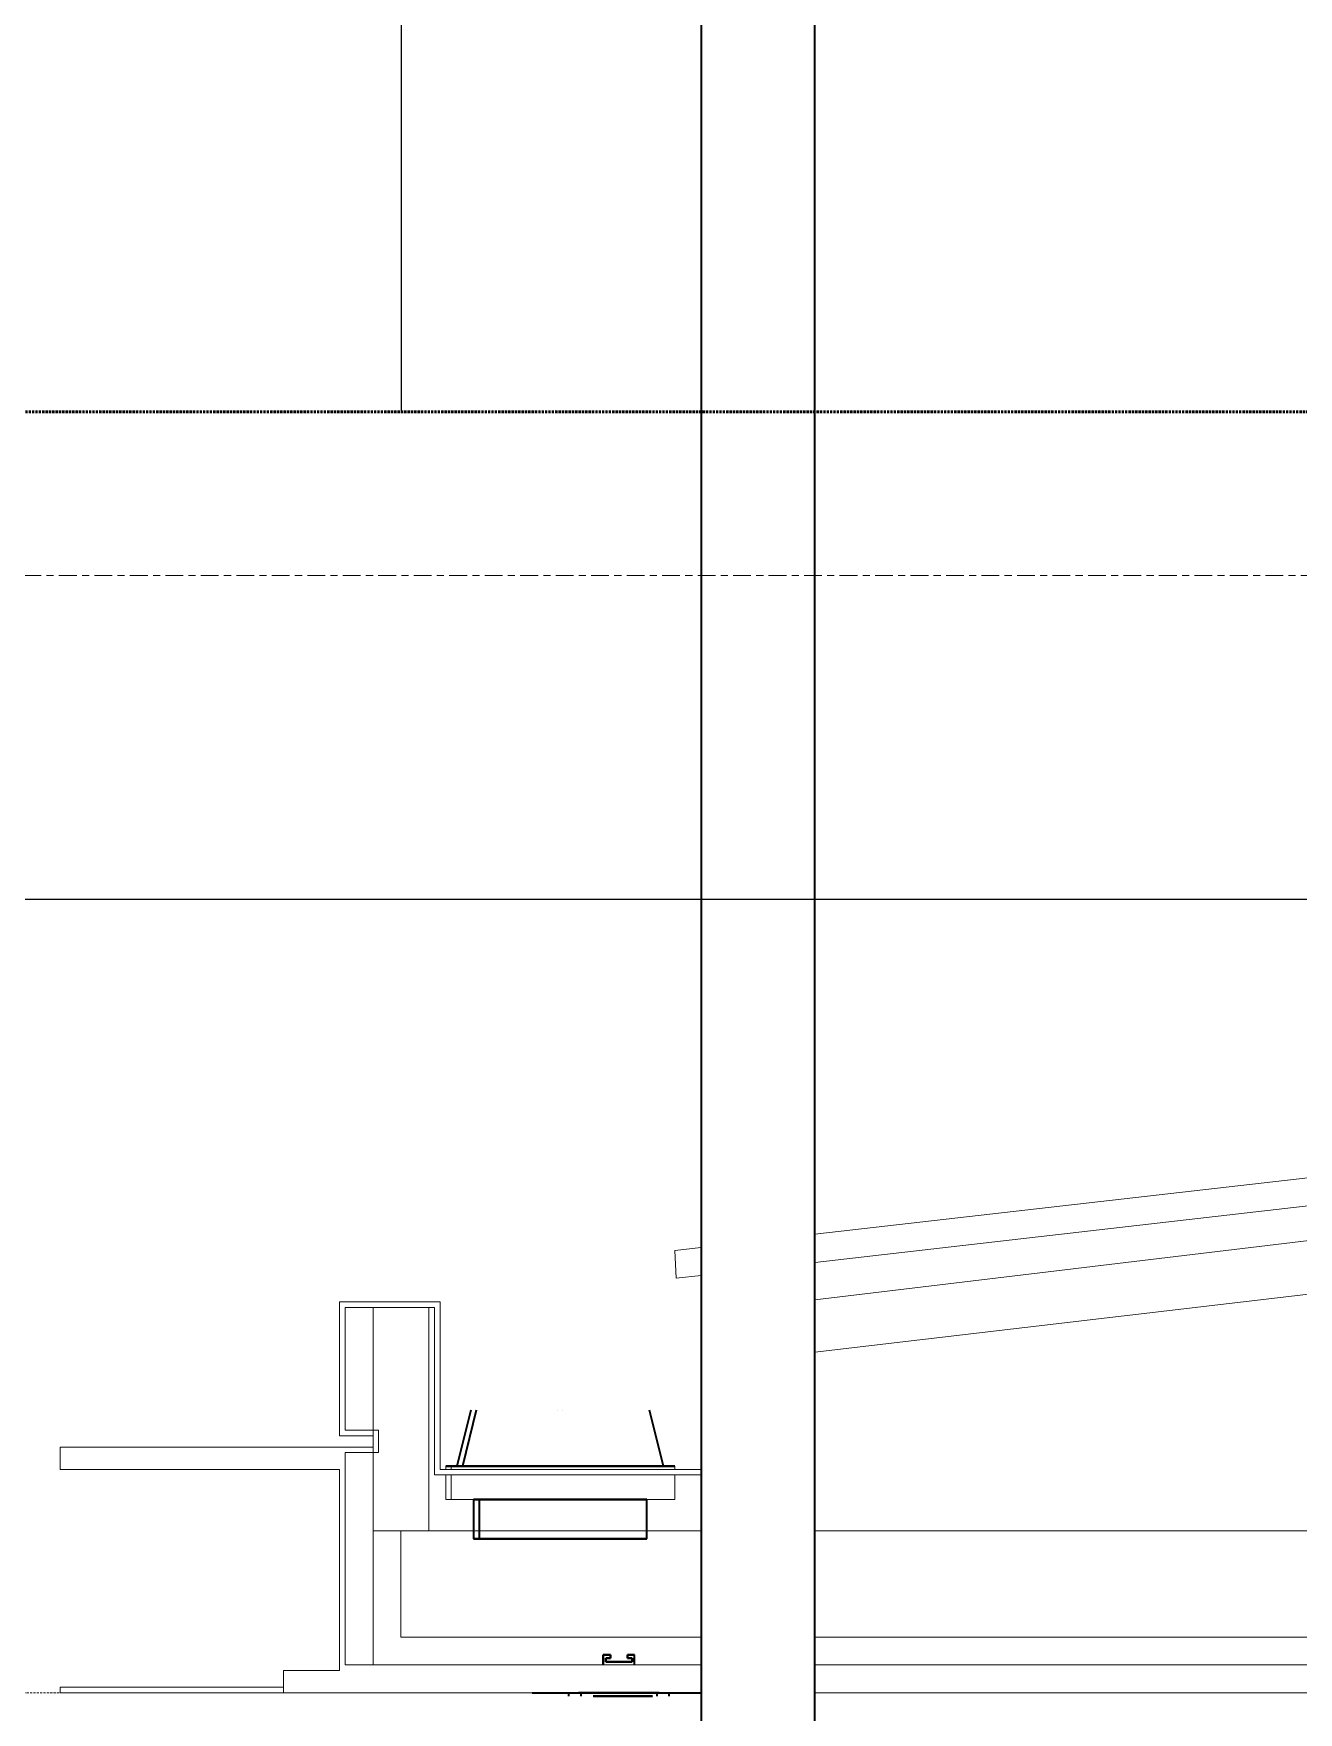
# Model space of a CAD drawing. Header units: millimetres. Extents: x 652554 to 1678317, y -308114 to 170803.
# Drawn here: x 744657 to 745789, y -95399 to -93896 of the extents above; entities that cross this region are included whole.
import ezdxf

# ---------------------------------------------------------------- set-up
doc = ezdxf.new("R2010")
doc.units = ezdxf.units.MM
doc.linetypes.add('Centre', pattern=[31.75, 6.35, -4.7625, 15.875, -4.7625])
doc.linetypes.add('DPA_Hidden 50', pattern=[3, 2, -1])
for name, color, linetype, lineweight in [('A-ANNO-KEYN', 7, 'Continuous', 25), ('A-DETL', 7, 'Continuous', 70), ('A-DETL-GENF', 7, 'Continuous', 35), ('A-FLOR-LEVL', 7, 'Continuous', 9), ('A-GLAZ-CURT', 7, 'Continuous', 9), ('E-LITE-EQPM', 7, 'Continuous', 35), ('P-SANR-FIXT', 7, 'Continuous', 35)]:
    doc.layers.add(name, color=color, linetype=linetype, lineweight=lineweight)

# ---------------------------------------------------------------- blocks, each defined once
blk = doc.blocks.new('DPA_CP_Entrance Canopy Lower - Depth 4200-17959564-2241-01 ENTRANCE 2 ENLARGED ELEVATION 1')
at = {"layer": 'A-GLAZ-CURT', "color": 7}
for p, q in [((-632690.5, 106128.7), (-634160.4, 105960.4)), ((-634160.4, 105960.4), (-632690.5, 106128.7)), ((-634160.4, 105935.3), (-632690.5, 106103.7)), ((-632690.5, 106103.7), (-634160.4, 105935.3)), ((-634160.4, 105901.9), (-632690.5, 106078.1)), ((-634160.4, 105854.9), (-632690.5, 106027.5)), ((-634160.4, 105854.9), (-632690.5, 106027.5)), ((-632690.5, 106027.5), (-634160.4, 105854.9)), ((-634262, 105948.7), (-634285.7, 105946)), ((-634285.7, 105946), (-634262, 105948.7)), ((-634285.7, 105946), (-634284.4, 105921.1)), ((-634284.4, 105921.1), (-634285.7, 105946)), ((-634284.4, 105921.1), (-634262, 105923.6)), ((-634262, 105923.6), (-634284.4, 105921.1)), ((-634495.6, 105900), (-634585.6, 105900)), ((-634585.6, 105900), (-634585.6, 105780)), ((-634585.6, 105780), (-634585.6, 105900)), ((-634585.6, 105900), (-634495.6, 105900)), ((-634495.6, 105750), (-634495.6, 105900)), ((-634495.6, 105900), (-634495.6, 105750)), ((-634580.6, 105785), (-634580.6, 105895)), ((-634580.6, 105895), (-634500.6, 105895)), ((-634500.6, 105895), (-634580.6, 105895)), ((-634580.6, 105895), (-634580.6, 105785)), ((-634555.6, 105895), (-634555.6, 105785)), ((-634505.6, 105895), (-634505.6, 105695)), ((-634500.6, 105895), (-634500.6, 105745)), ((-634500.6, 105745), (-634500.6, 105895)), ((-634585.6, 105780), (-634555.6, 105780)), ((-634555.6, 105780), (-634585.6, 105780)), ((-634550.6, 105785), (-634580.6, 105785)), ((-634580.6, 105785), (-634550.6, 105785)), ((-634555.6, 105780), (-634555.6, 105770)), ((-634555.6, 105780), (-634555.6, 105770)), ((-634555.6, 105770), (-634555.6, 105780)), ((-634550.6, 105765), (-634550.6, 105785)), ((-634550.6, 105785), (-634550.6, 105765)), ((-634555.6, 105770), (-634835.6, 105770)), ((-634835.6, 105770), (-634835.6, 105750)), ((-634835.6, 105750), (-634835.6, 105770)), ((-634835.6, 105770), (-634555.6, 105770)), ((-634580.6, 105575), (-634580.6, 105765)), ((-634580.6, 105765), (-634550.6, 105765)), ((-634550.6, 105765), (-634580.6, 105765)), ((-634580.6, 105765), (-634580.6, 105575)), ((-634555.6, 105765), (-634555.6, 105575)), ((-634835.6, 105750), (-634585.6, 105750)), ((-634585.6, 105750), (-634835.6, 105750)), ((-634585.6, 105750), (-634585.6, 105570)), ((-634585.6, 105570), (-634585.6, 105750)), ((-634485.7, 105750), (-634495.6, 105750)), ((-634495.6, 105750), (-634490.6, 105750)), ((-634262, 105750), (-634285.7, 105750)), ((-634285.7, 105750), (-634262, 105750)), ((-634500.6, 105745), (-634485.7, 105745)), ((-634490.6, 105745), (-634500.6, 105745)), ((-634285.7, 105745), (-634262, 105745)), ((-634262, 105745), (-634285.7, 105745)), ((-634555.6, 105695), (-634460.7, 105695)), ((-634530.6, 105695), (-634530.6, 105600)), ((-634310.7, 105695), (-634262, 105695)), ((-634160.4, 105695), (-632669, 105695)), ((-632669, 105695), (-634160.4, 105695)), ((-634160.4, 105695), (-632669, 105695)), ((-632669, 105695), (-634160.4, 105695)), ((-634160.4, 105695), (-632669, 105695)), ((-634262, 105600), (-634530.6, 105600)), ((-632751.6, 105600), (-634160.4, 105600)), ((-632751.6, 105600), (-632751.6, 105575)), ((-634585.6, 105570), (-634635.6, 105570)), ((-634635.6, 105570), (-634635.6, 105555)), ((-634635.6, 105555), (-634635.6, 105570)), ((-634635.6, 105570), (-634585.6, 105570)), ((-634349.6, 105575), (-634580.6, 105575)), ((-634580.6, 105575), (-634349.6, 105575)), ((-634262, 105575), (-634321.6, 105575)), ((-634321.6, 105575), (-634262, 105575)), ((-632669, 105575), (-634160.4, 105575)), ((-634160.4, 105575), (-632669, 105575)), ((-634635.6, 105550), (-634360.3, 105550)), ((-634360.3, 105550), (-634635.6, 105550)), ((-634310.9, 105550), (-634262, 105550)), ((-634262, 105550), (-634310.9, 105550)), ((-634160.4, 105550), (-632669, 105550)), ((-632669, 105550), (-634160.4, 105550))]:
    blk.add_line(p, q, dxfattribs=at)
blk = doc.blocks.new('DPA_CP_Entrance Canopy Lower - Depth 4200-V125-2241-01 ENTRANCE 2 ENLARGED ELEVATION 1')
at = {"layer": 'A-GLAZ-CURT', "color": 7}
for p, q in [((-632690.5, 106128.7), (-634160.4, 105960.4)), ((-634160.4, 105960.4), (-632690.5, 106128.7)), ((-634160.4, 105935.3), (-632690.5, 106103.7)), ((-632690.5, 106103.7), (-634160.4, 105935.3)), ((-634160.4, 105901.9), (-632690.5, 106078.1)), ((-634160.4, 105854.9), (-632690.5, 106027.5)), ((-634160.4, 105854.9), (-632690.5, 106027.5)), ((-632690.5, 106027.5), (-634160.4, 105854.9)), ((-634262, 105948.7), (-634285.7, 105946)), ((-634285.7, 105946), (-634262, 105948.7)), ((-634285.7, 105946), (-634284.4, 105921.1)), ((-634284.4, 105921.1), (-634285.7, 105946)), ((-634284.4, 105921.1), (-634262, 105923.6)), ((-634262, 105923.6), (-634284.4, 105921.1)), ((-634495.6, 105900), (-634585.6, 105900)), ((-634585.6, 105900), (-634585.6, 105780)), ((-634585.6, 105780), (-634585.6, 105900)), ((-634585.6, 105900), (-634495.6, 105900)), ((-634495.6, 105750), (-634495.6, 105900)), ((-634495.6, 105900), (-634495.6, 105750)), ((-634580.6, 105785), (-634580.6, 105895)), ((-634580.6, 105895), (-634500.6, 105895)), ((-634500.6, 105895), (-634580.6, 105895)), ((-634580.6, 105895), (-634580.6, 105785)), ((-634555.6, 105895), (-634555.6, 105785)), ((-634505.6, 105895), (-634505.6, 105695)), ((-634500.6, 105895), (-634500.6, 105745)), ((-634500.6, 105745), (-634500.6, 105895)), ((-634585.6, 105780), (-634555.6, 105780)), ((-634555.6, 105780), (-634585.6, 105780)), ((-634550.6, 105785), (-634580.6, 105785)), ((-634580.6, 105785), (-634550.6, 105785)), ((-634555.6, 105780), (-634555.6, 105770)), ((-634555.6, 105780), (-634555.6, 105770)), ((-634555.6, 105770), (-634555.6, 105780)), ((-634550.6, 105765), (-634550.6, 105785)), ((-634550.6, 105785), (-634550.6, 105765)), ((-634555.6, 105770), (-634835.6, 105770)), ((-634835.6, 105770), (-634835.6, 105750)), ((-634835.6, 105750), (-634835.6, 105770)), ((-634835.6, 105770), (-634555.6, 105770)), ((-634580.6, 105575), (-634580.6, 105765)), ((-634580.6, 105765), (-634550.6, 105765)), ((-634550.6, 105765), (-634580.6, 105765)), ((-634580.6, 105765), (-634580.6, 105575)), ((-634555.6, 105765), (-634555.6, 105575)), ((-634835.6, 105750), (-634585.6, 105750)), ((-634585.6, 105750), (-634835.6, 105750)), ((-634585.6, 105750), (-634585.6, 105570)), ((-634585.6, 105570), (-634585.6, 105750)), ((-634485.7, 105750), (-634495.6, 105750)), ((-634495.6, 105750), (-634485.7, 105750)), ((-634262, 105750), (-634285.7, 105750)), ((-634285.7, 105750), (-634262, 105750)), ((-634500.6, 105745), (-634485.7, 105745)), ((-634485.7, 105745), (-634500.6, 105745)), ((-634285.7, 105745), (-634262, 105745)), ((-634262, 105745), (-634285.7, 105745)), ((-634555.6, 105695), (-634460.7, 105695)), ((-634530.6, 105695), (-634530.6, 105600)), ((-634310.7, 105695), (-634262, 105695)), ((-634160.4, 105695), (-632669, 105695)), ((-632669, 105695), (-634160.4, 105695)), ((-634160.4, 105695), (-632669, 105695)), ((-632669, 105695), (-634160.4, 105695)), ((-634160.4, 105695), (-632669, 105695)), ((-634262, 105600), (-634530.6, 105600)), ((-632751.6, 105600), (-634160.4, 105600)), ((-632751.6, 105600), (-632751.6, 105575)), ((-634585.6, 105570), (-634635.6, 105570)), ((-634635.6, 105570), (-634635.6, 105555)), ((-634635.6, 105555), (-634635.6, 105570)), ((-634635.6, 105570), (-634585.6, 105570)), ((-634349.6, 105575), (-634580.6, 105575)), ((-634580.6, 105575), (-634349.6, 105575)), ((-634262, 105575), (-634321.6, 105575)), ((-634321.6, 105575), (-634262, 105575)), ((-632669, 105575), (-634160.4, 105575)), ((-634160.4, 105575), (-632669, 105575)), ((-634635.6, 105550), (-634360.3, 105550)), ((-634360.3, 105550), (-634635.6, 105550)), ((-634310.9, 105550), (-634262, 105550)), ((-634262, 105550), (-634310.9, 105550)), ((-634160.4, 105550), (-632669, 105550)), ((-632669, 105550), (-634160.4, 105550))]:
    blk.add_line(p, q, dxfattribs=at)
blk = doc.blocks.new('DPA_CP_Entrance Canopy Lower - Depth 4200-V126-2241-01 ENTRANCE 2 ENLARGED ELEVATION 1')
at = {"layer": 'A-GLAZ-CURT', "color": 7}
for p, q in [((-632690.5, 106128.7), (-634160.4, 105960.4)), ((-634160.4, 105960.4), (-632690.5, 106128.7)), ((-634160.4, 105935.3), (-632690.5, 106103.7)), ((-632690.5, 106103.7), (-634160.4, 105935.3)), ((-634160.4, 105901.9), (-632690.5, 106078.1)), ((-634160.4, 105854.9), (-632690.5, 106027.5)), ((-634160.4, 105854.9), (-632690.5, 106027.5)), ((-632690.5, 106027.5), (-634160.4, 105854.9)), ((-634262, 105948.7), (-634285.7, 105946)), ((-634285.7, 105946), (-634262, 105948.7)), ((-634285.7, 105946), (-634284.4, 105921.1)), ((-634284.4, 105921.1), (-634285.7, 105946)), ((-634284.4, 105921.1), (-634262, 105923.6)), ((-634262, 105923.6), (-634284.4, 105921.1)), ((-634495.6, 105900), (-634585.6, 105900)), ((-634585.6, 105900), (-634585.6, 105780)), ((-634585.6, 105780), (-634585.6, 105900)), ((-634585.6, 105900), (-634495.6, 105900)), ((-634495.6, 105750), (-634495.6, 105900)), ((-634495.6, 105900), (-634495.6, 105750)), ((-634580.6, 105785), (-634580.6, 105895)), ((-634580.6, 105895), (-634500.6, 105895)), ((-634500.6, 105895), (-634580.6, 105895)), ((-634580.6, 105895), (-634580.6, 105785)), ((-634555.6, 105895), (-634555.6, 105575)), ((-634505.6, 105895), (-634505.6, 105695)), ((-634500.6, 105895), (-634500.6, 105745)), ((-634500.6, 105745), (-634500.6, 105895)), ((-634585.6, 105780), (-634555.6, 105780)), ((-634555.6, 105780), (-634585.6, 105780)), ((-634550.6, 105785), (-634580.6, 105785)), ((-634580.6, 105785), (-634550.6, 105785)), ((-634555.6, 105780), (-634555.6, 105770)), ((-634555.6, 105770), (-634555.6, 105780)), ((-634550.6, 105765), (-634550.6, 105785)), ((-634550.6, 105785), (-634550.6, 105765)), ((-634555.6, 105770), (-634835.6, 105770)), ((-634835.6, 105770), (-634835.6, 105750)), ((-634835.6, 105750), (-634835.6, 105770)), ((-634835.6, 105770), (-634555.6, 105770)), ((-634580.6, 105575), (-634580.6, 105765)), ((-634580.6, 105765), (-634550.6, 105765)), ((-634550.6, 105765), (-634580.6, 105765)), ((-634580.6, 105765), (-634580.6, 105575)), ((-634835.6, 105750), (-634585.6, 105750)), ((-634585.6, 105750), (-634835.6, 105750)), ((-634585.6, 105750), (-634585.6, 105570)), ((-634585.6, 105570), (-634585.6, 105750)), ((-634262, 105750), (-634495.6, 105750)), ((-634495.6, 105750), (-634485.7, 105750)), ((-634285.7, 105750), (-634262, 105750)), ((-634500.6, 105745), (-634262, 105745)), ((-634485.7, 105745), (-634500.6, 105745)), ((-634262, 105745), (-634285.7, 105745)), ((-634555.6, 105695), (-634262, 105695)), ((-634530.6, 105695), (-634530.6, 105600)), ((-634160.4, 105695), (-632669, 105695)), ((-632669, 105695), (-634160.4, 105695)), ((-634160.4, 105695), (-632669, 105695)), ((-632669, 105695), (-634160.4, 105695)), ((-634160.4, 105695), (-632669, 105695)), ((-634262, 105600), (-634530.6, 105600)), ((-632751.6, 105600), (-634160.4, 105600)), ((-632751.6, 105600), (-632751.6, 105575)), ((-634585.6, 105570), (-634635.6, 105570)), ((-634635.6, 105570), (-634635.6, 105550)), ((-634635.6, 105555), (-634635.6, 105570)), ((-634635.6, 105570), (-634585.6, 105570)), ((-634262, 105575), (-634580.6, 105575)), ((-634580.6, 105575), (-634349.6, 105575)), ((-634321.6, 105575), (-634262, 105575)), ((-632669, 105575), (-634160.4, 105575)), ((-634160.4, 105575), (-632669, 105575)), ((-634635.6, 105550), (-634262, 105550)), ((-634360.3, 105550), (-634635.6, 105550)), ((-634262, 105550), (-634310.9, 105550)), ((-634160.4, 105550), (-632669, 105550)), ((-632669, 105550), (-634160.4, 105550))]:
    blk.add_line(p, q, dxfattribs=at)
blk = doc.blocks.new('System Panel - DPA-AR_Metal Ceiling Rectangular Panel-17959681-2241-01 ENTRANCE 2 ENLARGED ELEVATION 1')
at = {"layer": 'A-GLAZ-CURT', "color": 7}
for p, q in [((-634635.6, 105555), (-634835.6, 105555)), ((-634835.6, 105555), (-634635.6, 105555)), ((-634835.6, 105550), (-634835.6, 105555)), ((-634835.6, 105550), (-634835.6, 105555)), ((-634360.3, 105550), (-634835.6, 105550)), ((-634835.6, 105550), (-634360.3, 105550)), ((-634262, 105550), (-634310.9, 105550)), ((-634310.9, 105550), (-634262, 105550)), ((-632669, 105550), (-634160.4, 105550)), ((-634160.4, 105550), (-632669, 105550))]:
    blk.add_line(p, q, dxfattribs=at)
blk = doc.blocks.new('System Panel - DPA-AR_Metal Ceiling Rectangular Panel-17959665-2241-01 ENTRANCE 2 ENLARGED ELEVATION 1')
at = {"layer": 'A-GLAZ-CURT', "color": 7}
for p, q in [((-634635.6, 105555), (-634835.6, 105555)), ((-634835.6, 105555), (-634635.6, 105555)), ((-634835.6, 105550), (-634835.6, 105555)), ((-634835.6, 105550), (-634835.6, 105555)), ((-634360.3, 105550), (-634835.6, 105550)), ((-634835.6, 105550), (-634360.3, 105550)), ((-634262, 105550), (-634310.9, 105550)), ((-634310.9, 105550), (-634262, 105550)), ((-632669, 105550), (-634160.4, 105550)), ((-634160.4, 105550), (-632669, 105550))]:
    blk.add_line(p, q, dxfattribs=at)
blk = doc.blocks.new('DPA_CP_Metal Ceiling Luminaire - Linear Luminaire Entrance-12679429-2241-01 ENTRANCE 2 ENLARGED ELEVATION 1')
at = {"layer": 'A-GLAZ-CURT', "color": 7}
for p, q in [((-634040.526247, 105550), (-632840.526247, 105550)), ((-632840.526247, 105550), (-634040.526247, 105550))]:
    blk.add_line(p, q, dxfattribs=at)
blk = doc.blocks.new('DPA_CP_Metal Ceiling Panel - Vertical Panel Entrance-17959721-2241-01 ENTRANCE 2 ENLARGED ELEVATION 1')
at = {"layer": 'A-GLAZ-CURT', "color": 7}
for p, q in [((-634835.6, 105555), (-634635.6, 105555)), ((-634635.6, 105555), (-634835.6, 105555)), ((-634835.6, 105555), (-634835.6, 105550)), ((-634835.6, 105550), (-634835.6, 105555)), ((-634835.6, 105550), (-634360.3, 105550)), ((-634360.3, 105550), (-634835.6, 105550)), ((-634310.9, 105550), (-634262, 105550)), ((-634262, 105550), (-634310.9, 105550)), ((-634160.4, 105550), (-634040.5, 105550)), ((-634040.5, 105550), (-634160.4, 105550))]:
    blk.add_line(p, q, dxfattribs=at)
blk = doc.blocks.new('System Panel - DPA-AR_Metal Ceiling Rectangular Panel-V150-2241-01 ENTRANCE 2 ENLARGED ELEVATION 1')
at = {"layer": 'A-GLAZ-CURT', "color": 7}
for p, q in [((-634635.6, 105555), (-634835.6, 105555)), ((-634835.6, 105555), (-634635.6, 105555)), ((-634835.6, 105550), (-634835.6, 105555)), ((-634835.6, 105550), (-634835.6, 105555)), ((-634262, 105550), (-634835.6, 105550)), ((-634835.6, 105550), (-634360.3, 105550)), ((-634310.9, 105550), (-634262, 105550)), ((-632669, 105550), (-634160.4, 105550)), ((-634160.4, 105550), (-632669, 105550))]:
    blk.add_line(p, q, dxfattribs=at)
blk = doc.blocks.new('DPA_PF_Floor Drain_Dome - 200L x 200W-12945070-2241-01 ENTRANCE 2 ENLARGED ELEVATION 1')
at = {"layer": 'P-SANR-FIXT', "color": 7}
for p, q in [((-634468.1, 105803), (-634480.6, 105753)), ((-634390.6, 105803), (-634390.6, 105803)), ((-634390.6, 105803), (-634390.6, 105803)), ((-634490.6, 105753), (-634290.6, 105753)), ((-634290.6, 105753), (-634490.6, 105753)), ((-634455.6, 105753), (-634327.5, 105753)), ((-634327.5, 105753), (-634455.6, 105753)), ((-634390.6, 105753), (-634390.6, 105753)), ((-634390.6, 105753), (-634390.6, 105753)), ((-634465.6, 105723), (-634465.6, 105688)), ((-634465.6, 105723), (-634337.6, 105723)), ((-634337.6, 105723), (-634465.6, 105723)), ((-634435.6, 105723), (-634422.4, 105723)), ((-634422.4, 105723), (-634435.6, 105723)), ((-634422.1, 105723), (-634345.6, 105723)), ((-634345.6, 105723), (-634422.1, 105723)), ((-634337.3, 105723), (-634315.6, 105723)), ((-634315.6, 105723), (-634337.3, 105723)), ((-634465.6, 105688), (-634337.6, 105688)), ((-634337.6, 105688), (-634465.6, 105688)), ((-634435.6, 105688), (-634422.4, 105688)), ((-634422.4, 105688), (-634435.6, 105688)), ((-634422.1, 105688), (-634345.6, 105688)), ((-634345.6, 105688), (-634422.1, 105688)), ((-634337.3, 105688), (-634315.6, 105688)), ((-634315.6, 105688), (-634337.3, 105688))]:
    blk.add_line(p, q, dxfattribs=at)
at = {"layer": 'P-SANR-FIXT', "color": 7, "lineweight": 9}
for p, q in [((-634490.6, 105753), (-634290.6, 105753)), ((-634290.6, 105753), (-634490.6, 105753)), ((-634490.6, 105753), (-634490.6, 105750)), ((-634490.6, 105750), (-634490.6, 105753)), ((-634490.6, 105745), (-634490.6, 105723)), ((-634490.6, 105723), (-634490.6, 105745)), ((-634490.6, 105723), (-634290.6, 105723)), ((-634290.6, 105723), (-634490.6, 105723))]:
    blk.add_line(p, q, dxfattribs=at)
blk = doc.blocks.new('DPA_PF_Floor Drain_Dome - 200L x 200W-V152-2241-01 ENTRANCE 2 ENLARGED ELEVATION 1')
at = {"layer": 'P-SANR-FIXT', "color": 7}
for p, q in [((-634463.2, 105803), (-634475.7, 105753)), ((-634385.7, 105803), (-634385.7, 105803)), ((-634385.7, 105803), (-634385.7, 105803)), ((-634295.7, 105753), (-634308.2, 105803)), ((-634485.7, 105753), (-634285.7, 105753)), ((-634285.7, 105753), (-634485.7, 105753)), ((-634450.7, 105753), (-634337.3, 105753)), ((-634337.3, 105753), (-634450.7, 105753)), ((-634385.7, 105753), (-634385.7, 105753)), ((-634385.7, 105753), (-634385.7, 105753)), ((-634337.1, 105753), (-634322.6, 105753)), ((-634322.6, 105753), (-634337.1, 105753)), ((-634460.7, 105723), (-634460.7, 105688)), ((-634460.7, 105723), (-634310.7, 105723)), ((-634310.7, 105723), (-634460.7, 105723)), ((-634430.7, 105723), (-634340.7, 105723)), ((-634340.7, 105723), (-634430.7, 105723)), ((-634310.7, 105688), (-634310.7, 105723)), ((-634460.7, 105688), (-634310.7, 105688)), ((-634310.7, 105688), (-634460.7, 105688)), ((-634430.7, 105688), (-634340.7, 105688)), ((-634340.7, 105688), (-634430.7, 105688))]:
    blk.add_line(p, q, dxfattribs=at)
at = {"layer": 'P-SANR-FIXT', "color": 7, "lineweight": 9}
for p, q in [((-634485.7, 105753), (-634285.7, 105753)), ((-634285.7, 105753), (-634485.7, 105753)), ((-634485.7, 105753), (-634485.7, 105750)), ((-634485.7, 105750), (-634485.7, 105753)), ((-634285.7, 105750), (-634285.7, 105753)), ((-634285.7, 105750), (-634285.7, 105753)), ((-634485.7, 105745), (-634485.7, 105723)), ((-634485.7, 105723), (-634485.7, 105745)), ((-634285.7, 105723), (-634285.7, 105745)), ((-634285.7, 105723), (-634285.7, 105745)), ((-634485.7, 105723), (-634285.7, 105723)), ((-634285.7, 105723), (-634485.7, 105723))]:
    blk.add_line(p, q, dxfattribs=at)
blk = doc.blocks.new('System Panel - DPA-AR_Metal Ceiling Rectangular Panel-17959666-2241-01 ENTRANCE 2 ENLARGED ELEVATION 1')
at = {"layer": 'A-GLAZ-CURT', "color": 7}
for p, q in [((-634635.6, 105555), (-634835.6, 105555)), ((-634835.6, 105555), (-634635.6, 105555)), ((-634835.6, 105550), (-634835.6, 105555)), ((-634835.6, 105550), (-634835.6, 105555)), ((-634360.3, 105550), (-634835.6, 105550)), ((-634835.6, 105550), (-634360.3, 105550)), ((-634262, 105550), (-634310.9, 105550)), ((-634310.9, 105550), (-634262, 105550)), ((-632669, 105550), (-634160.4, 105550)), ((-634160.4, 105550), (-632669, 105550))]:
    blk.add_line(p, q, dxfattribs=at)
blk = doc.blocks.new('ACM_L14 - LED Street Light Luminaire with Wide Light - PRA4-CB-8-V154-2241-01 ENTRANCE 2 ENLARGED ELEVATION 1')
at = {"layer": 'E-LITE-EQPM', "color": 7}
for p, q in [((-634262, 113220), (-634262, 101320)), ((-634160.4, 101320), (-634160.4, 113155.8))]:
    blk.add_line(p, q, dxfattribs=at)
blk = doc.blocks.new('D1 - D1-12676964-2241-01 ENTRANCE 2 ENLARGED ELEVATION 1')
at = {"layer": 'E-LITE-EQPM', "color": 7}
for p, q in [((-634349.6, 105584), (-634343.2, 105584)), ((-634343.2, 105584), (-634349.6, 105584)), ((-634349.6, 105584), (-634343.2, 105584)), ((-634343.2, 105584), (-634349.6, 105584)), ((-634349.6, 105584), (-634349.6, 105575)), ((-634349.6, 105575), (-634349.6, 105584)), ((-634349.6, 105584), (-634349.6, 105575)), ((-634349.6, 105575), (-634349.6, 105584)), ((-634347.4, 105581.1), (-634343.2, 105581.1)), ((-634343.2, 105581.1), (-634347.4, 105581.1)), ((-634347.4, 105581.1), (-634343.2, 105581.1)), ((-634343.2, 105581.1), (-634347.4, 105581.1)), ((-634347.4, 105577.7), (-634347.4, 105580.8)), ((-634347.4, 105580.8), (-634347.4, 105577.7)), ((-634347.4, 105577.7), (-634347.4, 105580.8)), ((-634347.4, 105580.8), (-634347.4, 105577.7)), ((-634343.2, 105581.1), (-634343.2, 105584)), ((-634343.2, 105584), (-634343.2, 105581.1)), ((-634343.2, 105581.1), (-634343.2, 105584)), ((-634343.2, 105584), (-634343.2, 105581.1)), ((-634321.6, 105584), (-634328, 105584)), ((-634328, 105584), (-634321.6, 105584)), ((-634321.6, 105584), (-634328, 105584)), ((-634328, 105584), (-634321.6, 105584)), ((-634328, 105584), (-634328, 105581.1)), ((-634328, 105581.1), (-634328, 105584)), ((-634328, 105584), (-634328, 105581.1)), ((-634328, 105581.1), (-634328, 105584)), ((-634328, 105581.1), (-634323.8, 105581.1)), ((-634323.8, 105581.1), (-634328, 105581.1)), ((-634328, 105581.1), (-634323.8, 105581.1)), ((-634323.8, 105581.1), (-634328, 105581.1)), ((-634323.8, 105580.8), (-634323.8, 105577.7)), ((-634323.8, 105577.7), (-634323.8, 105580.8)), ((-634323.8, 105580.8), (-634323.8, 105577.7)), ((-634323.8, 105577.7), (-634323.8, 105580.8)), ((-634321.6, 105575), (-634321.6, 105584)), ((-634321.6, 105575), (-634321.6, 105584)), ((-634321.6, 105575), (-634321.6, 105584)), ((-634321.6, 105575), (-634321.6, 105584)), ((-634323.8, 105577.7), (-634347.4, 105577.7)), ((-634347.4, 105577.7), (-634323.8, 105577.7)), ((-634323.8, 105577.7), (-634347.4, 105577.7)), ((-634347.4, 105577.7), (-634323.8, 105577.7)), ((-634413.1, 105550), (-634360.3, 105550)), ((-634361.2, 105550), (-634371.8, 105550)), ((-634371.8, 105550), (-634361.2, 105550)), ((-634369.6, 105550), (-634369.6, 105550)), ((-634361.2, 105550), (-634368.5, 105550)), ((-634368.5, 105550), (-634361.2, 105550)), ((-634364.1, 105550), (-634364.1, 105550)), ((-634361.4, 105550), (-634363.9, 105550)), ((-634363.9, 105550), (-634361.4, 105550)), ((-634361.3, 105550), (-634361.3, 105550)), ((-634361.2, 105550), (-634361.2, 105550)), ((-634360.8, 105550), (-634360.8, 105550)), ((-634360.7, 105550), (-634360.7, 105550)), ((-634358.6, 105547), (-634358.6, 105547)), ((-634358.6, 105547), (-634358.6, 105547)), ((-634358.6, 105547), (-634358.6, 105547)), ((-634335.6, 105547), (-634358.4, 105547)), ((-634358.4, 105547), (-634335.6, 105547)), ((-634335.6, 105547), (-634358.4, 105547)), ((-634358.4, 105547), (-634335.6, 105547)), ((-634335.6, 105547), (-634358.1, 105547)), ((-634358.1, 105547), (-634335.6, 105547)), ((-634353.3, 105547), (-634353.3, 105547)), ((-634353.2, 105547), (-634353.2, 105547)), ((-634335.6, 105547), (-634353.1, 105547)), ((-634353.1, 105547), (-634335.6, 105547)), ((-634335.6, 105547), (-634352.7, 105547)), ((-634352.7, 105547), (-634335.6, 105547)), ((-634350.9, 105547), (-634350.9, 105547)), ((-634335.6, 105547), (-634350.6, 105547)), ((-634350.6, 105547), (-634335.6, 105547)), ((-634335.6, 105547), (-634335.6, 105547)), ((-634335.6, 105547), (-634335.6, 105547)), ((-634335.6, 105547), (-634321.5, 105547)), ((-634321.5, 105547), (-634335.6, 105547)), ((-634335.6, 105547), (-634321.5, 105547)), ((-634321.5, 105547), (-634335.6, 105547)), ((-634335.6, 105547), (-634310.9, 105547)), ((-634310.9, 105547), (-634335.6, 105547)), ((-634335.6, 105547), (-634335.6, 105547)), ((-634335.6, 105547), (-634335.6, 105547)), ((-634335.6, 105547), (-634318.8, 105547)), ((-634318.8, 105547), (-634335.6, 105547)), ((-634335.6, 105547), (-634305.5, 105547)), ((-634305.5, 105547), (-634335.6, 105547)), ((-634335.6, 105547), (-634313.5, 105547)), ((-634313.5, 105547), (-634335.6, 105547)), ((-634321.4, 105547), (-634321.4, 105547)), ((-634321.4, 105547), (-634321.4, 105547)), ((-634318.5, 105547), (-634306, 105547)), ((-634306, 105547), (-634318.5, 105547)), ((-634313.1, 105547), (-634313.1, 105547)), ((-634310.9, 105550), (-634262, 105550)), ((-634310.8, 105547), (-634310.8, 105547)), ((-634310.5, 105550), (-634310.5, 105550)), ((-634310.4, 105550), (-634310.4, 105550)), ((-634310, 105550), (-634310, 105550)), ((-634310, 105550), (-634310, 105550)), ((-634310, 105550), (-634299.5, 105550)), ((-634299.5, 105550), (-634310, 105550)), ((-634309.9, 105550), (-634309.9, 105550)), ((-634309.8, 105550), (-634309.8, 105550)), ((-634305.3, 105547), (-634305.3, 105547)), ((-634305.2, 105547), (-634305.2, 105547))]:
    blk.add_line(p, q, dxfattribs=at)
blk = doc.blocks.new('D1 - D1-V156-2241-01 ENTRANCE 2 ENLARGED ELEVATION 1')
at = {"layer": 'E-LITE-EQPM', "color": 7}
for p, q in [((-634349.6, 105584), (-634343.2, 105584)), ((-634343.2, 105584), (-634349.6, 105584)), ((-634349.6, 105584), (-634343.2, 105584)), ((-634343.2, 105584), (-634349.6, 105584)), ((-634349.6, 105584), (-634349.6, 105575)), ((-634349.6, 105575), (-634349.6, 105584)), ((-634349.6, 105584), (-634349.6, 105575)), ((-634349.6, 105575), (-634349.6, 105584)), ((-634347.4, 105577.7), (-634347.4, 105581.1)), ((-634347.4, 105581.1), (-634343.2, 105581.1)), ((-634343.2, 105581.1), (-634347.4, 105581.1)), ((-634347.4, 105581.1), (-634343.2, 105581.1)), ((-634343.2, 105581.1), (-634347.4, 105581.1)), ((-634347.4, 105580.8), (-634347.4, 105577.7)), ((-634347.4, 105577.7), (-634347.4, 105580.8)), ((-634347.4, 105580.8), (-634347.4, 105577.7)), ((-634343.2, 105581.1), (-634343.2, 105584)), ((-634343.2, 105584), (-634343.2, 105581.1)), ((-634343.2, 105581.1), (-634343.2, 105584)), ((-634343.2, 105584), (-634343.2, 105581.1)), ((-634321.6, 105584), (-634328, 105584)), ((-634328, 105584), (-634321.6, 105584)), ((-634321.6, 105584), (-634328, 105584)), ((-634328, 105584), (-634321.6, 105584)), ((-634328, 105584), (-634328, 105581.1)), ((-634328, 105581.1), (-634328, 105584)), ((-634328, 105584), (-634328, 105581.1)), ((-634328, 105581.1), (-634328, 105584)), ((-634328, 105581.1), (-634323.8, 105581.1)), ((-634323.8, 105581.1), (-634328, 105581.1)), ((-634328, 105581.1), (-634323.8, 105581.1)), ((-634323.8, 105581.1), (-634328, 105581.1)), ((-634323.8, 105581.1), (-634323.8, 105577.7)), ((-634323.8, 105577.7), (-634323.8, 105580.8)), ((-634323.8, 105580.8), (-634323.8, 105577.7)), ((-634323.8, 105577.7), (-634323.8, 105580.8)), ((-634321.6, 105575), (-634321.6, 105584)), ((-634321.6, 105575), (-634321.6, 105584)), ((-634321.6, 105575), (-634321.6, 105584)), ((-634321.6, 105575), (-634321.6, 105584)), ((-634323.8, 105577.7), (-634347.4, 105577.7)), ((-634347.4, 105577.7), (-634323.8, 105577.7)), ((-634323.8, 105577.7), (-634347.4, 105577.7)), ((-634347.4, 105577.7), (-634323.8, 105577.7)), ((-634413.1, 105550), (-634360.3, 105550)), ((-634380.6, 105550), (-634380.6, 105547)), ((-634361.2, 105550), (-634371.8, 105550)), ((-634371.8, 105550), (-634358.7, 105550)), ((-634369.8, 105549), (-634369.8, 105547)), ((-634369.6, 105550), (-634369.6, 105550)), ((-634354.6, 105550), (-634368.5, 105550)), ((-634368.5, 105550), (-634361.2, 105550)), ((-634364.1, 105550), (-634364.1, 105550)), ((-634353.2, 105550), (-634363.9, 105550)), ((-634363.9, 105550), (-634361.4, 105550)), ((-634353.4, 105550), (-634361.3, 105550)), ((-634354.6, 105550), (-634361.2, 105550)), ((-634358.6, 105550), (-634360.8, 105550)), ((-634360.7, 105550), (-634352, 105550)), ((-634358.6, 105547), (-634358.6, 105547)), ((-634358.6, 105547), (-634358.6, 105547)), ((-634335.6, 105547), (-634358.6, 105547)), ((-634335.6, 105547), (-634358.4, 105547)), ((-634358.4, 105547), (-634335.6, 105547)), ((-634335.6, 105547), (-634358.4, 105547)), ((-634358.4, 105547), (-634335.6, 105547)), ((-634336, 105550), (-634358.1, 105550)), ((-634358.1, 105547), (-634335.6, 105547)), ((-634357.9, 105550), (-634336, 105550)), ((-634336, 105550), (-634354.5, 105550)), ((-634336, 105550), (-634354.1, 105550)), ((-634353.3, 105547), (-634353.3, 105547)), ((-634336, 105550), (-634353.2, 105550)), ((-634353.2, 105547), (-634353.2, 105547)), ((-634335.6, 105547), (-634353.1, 105547)), ((-634353.1, 105547), (-634335.6, 105547)), ((-634336, 105550), (-634352.7, 105550)), ((-634335.6, 105547), (-634352.7, 105547)), ((-634352.7, 105547), (-634335.6, 105547)), ((-634351.5, 105550), (-634336, 105550)), ((-634350.9, 105547), (-634350.9, 105547)), ((-634335.6, 105547), (-634350.6, 105547)), ((-634350.6, 105547), (-634335.6, 105547)), ((-634349.2, 105550), (-634342.7, 105550)), ((-634340.4, 105550), (-634349.2, 105550)), ((-634342.6, 105550), (-634336, 105550)), ((-634330.8, 105550), (-634340, 105550)), ((-634335.6, 105550), (-634328.5, 105550)), ((-634318.8, 105550), (-634335.6, 105550)), ((-634318, 105550), (-634335.6, 105550)), ((-634317.4, 105550), (-634335.6, 105550)), ((-634316.6, 105550), (-634335.6, 105550)), ((-634335.6, 105550), (-634320.1, 105550)), ((-634313.5, 105550), (-634335.6, 105550)), ((-634335.6, 105550), (-634313.5, 105550)), ((-634335.6, 105547), (-634335.6, 105547)), ((-634335.6, 105547), (-634335.6, 105547)), ((-634335.6, 105547), (-634321.5, 105547)), ((-634321.5, 105547), (-634335.6, 105547)), ((-634335.6, 105547), (-634321.5, 105547)), ((-634321.5, 105547), (-634335.6, 105547)), ((-634335.6, 105547), (-634310.9, 105547)), ((-634310.9, 105547), (-634335.6, 105547)), ((-634335.6, 105547), (-634335.6, 105547)), ((-634335.6, 105547), (-634335.6, 105547)), ((-634335.6, 105547), (-634318.8, 105547)), ((-634318.8, 105547), (-634335.6, 105547)), ((-634335.6, 105547), (-634305.5, 105547)), ((-634305.5, 105547), (-634335.6, 105547)), ((-634335.6, 105547), (-634313.5, 105547)), ((-634313.1, 105547), (-634335.6, 105547)), ((-634321.6, 105550), (-634330.7, 105550)), ((-634328, 105550), (-634321.6, 105550)), ((-634321.4, 105547), (-634321.4, 105547)), ((-634321.4, 105547), (-634321.4, 105547)), ((-634319.7, 105550), (-634310.5, 105550)), ((-634309.9, 105550), (-634318.6, 105550)), ((-634318.5, 105547), (-634306, 105547)), ((-634306, 105547), (-634318.5, 105547)), ((-634309.8, 105550), (-634317.3, 105550)), ((-634310, 105550), (-634317.1, 105550)), ((-634310, 105550), (-634316, 105550)), ((-634313.3, 105550), (-634299.5, 105550)), ((-634310.4, 105550), (-634313.1, 105550)), ((-634310.9, 105550), (-634262, 105550)), ((-634310.8, 105547), (-634310.8, 105547)), ((-634299.5, 105550), (-634310, 105550)), ((-634305.3, 105547), (-634305.3, 105547)), ((-634305.2, 105547), (-634305.2, 105547)), ((-634301.4, 105547), (-634301.4, 105549)), ((-634290.6, 105547), (-634290.6, 105550))]:
    blk.add_line(p, q, dxfattribs=at)
blk = doc.blocks.new('DPA_AN_Callout - DPA_AN_Callout-15610008-2241-01 ENTRANCE 2 ENLARGED ELEVATION 1')
at = {"layer": 'A-DETL-GENF', "color": 7, "lineweight": 25}
blk.add_line((-634530.1, 106696.4), (-634530.1, 107788.1), dxfattribs=at)
at = {"layer": 'A-DETL-GENF', "color": 7, "linetype": 'DPA_Hidden 50', "lineweight": 50}
blk.add_line((-636009.7, 106696.4), (-632790.5, 106696.4), dxfattribs=at)

msp = doc.modelspace()

# ---------------------------------------------------------------- linework, layer by layer
at = {"layer": 'A-ANNO-KEYN', "color": 7}
msp.add_line((747428.6093, -94670.9447), (740211.809, -94670.9447), dxfattribs=at)
at = {"layer": 'A-DETL', "color": 7, "linetype": 'DPA_Hidden 50', "lineweight": 9}
msp.add_line((744701.0202, -95381.019), (741601.0202, -95381.019), dxfattribs=at)
at = {"layer": 'A-FLOR-LEVL', "color": 7, "linetype": 'Centre'}
msp.add_line((741176.3131, -94381.019), (762971.0468, -94381.019), dxfattribs=at)

# ---------------------------------------------------------------- block references
at = {"layer": 'A-DETL-GENF', "color": 7}
msp.add_blockref('DPA_AN_Callout - DPA_AN_Callout-15610008-2241-01 ENTRANCE 2 ENLARGED ELEVATION 1', (1379516.5465, -200931.019), dxfattribs=at)
at = {"layer": 'A-GLAZ-CURT', "color": 7}
for name in ['DPA_CP_Entrance Canopy Lower - Depth 4200-17959564-2241-01 ENTRANCE 2 ENLARGED ELEVATION 1', 'DPA_CP_Entrance Canopy Lower - Depth 4200-V125-2241-01 ENTRANCE 2 ENLARGED ELEVATION 1', 'DPA_CP_Entrance Canopy Lower - Depth 4200-V125-2241-01 ENTRANCE 2 ENLARGED ELEVATION 1', 'DPA_CP_Entrance Canopy Lower - Depth 4200-V125-2241-01 ENTRANCE 2 ENLARGED ELEVATION 1', 'DPA_CP_Entrance Canopy Lower - Depth 4200-V125-2241-01 ENTRANCE 2 ENLARGED ELEVATION 1', 'DPA_CP_Entrance Canopy Lower - Depth 4200-V125-2241-01 ENTRANCE 2 ENLARGED ELEVATION 1', 'DPA_CP_Entrance Canopy Lower - Depth 4200-V125-2241-01 ENTRANCE 2 ENLARGED ELEVATION 1', 'DPA_CP_Entrance Canopy Lower - Depth 4200-V125-2241-01 ENTRANCE 2 ENLARGED ELEVATION 1', 'DPA_CP_Entrance Canopy Lower - Depth 4200-V126-2241-01 ENTRANCE 2 ENLARGED ELEVATION 1', 'System Panel - DPA-AR_Metal Ceiling Rectangular Panel-17959681-2241-01 ENTRANCE 2 ENLARGED ELEVATION 1', 'System Panel - DPA-AR_Metal Ceiling Rectangular Panel-17959681-2241-01 ENTRANCE 2 ENLARGED ELEVATION 1', 'System Panel - DPA-AR_Metal Ceiling Rectangular Panel-17959681-2241-01 ENTRANCE 2 ENLARGED ELEVATION 1', 'System Panel - DPA-AR_Metal Ceiling Rectangular Panel-17959681-2241-01 ENTRANCE 2 ENLARGED ELEVATION 1', 'System Panel - DPA-AR_Metal Ceiling Rectangular Panel-17959681-2241-01 ENTRANCE 2 ENLARGED ELEVATION 1', 'System Panel - DPA-AR_Metal Ceiling Rectangular Panel-17959665-2241-01 ENTRANCE 2 ENLARGED ELEVATION 1', 'DPA_CP_Metal Ceiling Panel - Vertical Panel Entrance-17959721-2241-01 ENTRANCE 2 ENLARGED ELEVATION 1', 'DPA_CP_Metal Ceiling Panel - Vertical Panel Entrance-17959721-2241-01 ENTRANCE 2 ENLARGED ELEVATION 1', 'DPA_CP_Metal Ceiling Panel - Vertical Panel Entrance-17959721-2241-01 ENTRANCE 2 ENLARGED ELEVATION 1', 'DPA_CP_Metal Ceiling Panel - Vertical Panel Entrance-17959721-2241-01 ENTRANCE 2 ENLARGED ELEVATION 1', 'DPA_CP_Metal Ceiling Panel - Vertical Panel Entrance-17959721-2241-01 ENTRANCE 2 ENLARGED ELEVATION 1', 'DPA_CP_Metal Ceiling Panel - Vertical Panel Entrance-17959721-2241-01 ENTRANCE 2 ENLARGED ELEVATION 1', 'System Panel - DPA-AR_Metal Ceiling Rectangular Panel-V150-2241-01 ENTRANCE 2 ENLARGED ELEVATION 1', 'System Panel - DPA-AR_Metal Ceiling Rectangular Panel-17959681-2241-01 ENTRANCE 2 ENLARGED ELEVATION 1', 'System Panel - DPA-AR_Metal Ceiling Rectangular Panel-17959681-2241-01 ENTRANCE 2 ENLARGED ELEVATION 1', 'DPA_CP_Metal Ceiling Panel - Vertical Panel Entrance-17959721-2241-01 ENTRANCE 2 ENLARGED ELEVATION 1', 'DPA_CP_Metal Ceiling Panel - Vertical Panel Entrance-17959721-2241-01 ENTRANCE 2 ENLARGED ELEVATION 1', 'DPA_CP_Metal Ceiling Panel - Vertical Panel Entrance-17959721-2241-01 ENTRANCE 2 ENLARGED ELEVATION 1', 'System Panel - DPA-AR_Metal Ceiling Rectangular Panel-17959666-2241-01 ENTRANCE 2 ENLARGED ELEVATION 1', 'DPA_CP_Metal Ceiling Luminaire - Linear Luminaire Entrance-12679429-2241-01 ENTRANCE 2 ENLARGED ELEVATION 1', 'DPA_CP_Metal Ceiling Luminaire - Linear Luminaire Entrance-12679429-2241-01 ENTRANCE 2 ENLARGED ELEVATION 1', 'DPA_CP_Metal Ceiling Luminaire - Linear Luminaire Entrance-12679429-2241-01 ENTRANCE 2 ENLARGED ELEVATION 1', 'DPA_CP_Metal Ceiling Luminaire - Linear Luminaire Entrance-12679429-2241-01 ENTRANCE 2 ENLARGED ELEVATION 1', 'DPA_CP_Metal Ceiling Luminaire - Linear Luminaire Entrance-12679429-2241-01 ENTRANCE 2 ENLARGED ELEVATION 1', 'DPA_CP_Metal Ceiling Luminaire - Linear Luminaire Entrance-12679429-2241-01 ENTRANCE 2 ENLARGED ELEVATION 1', 'DPA_CP_Metal Ceiling Luminaire - Linear Luminaire Entrance-12679429-2241-01 ENTRANCE 2 ENLARGED ELEVATION 1', 'DPA_CP_Metal Ceiling Luminaire - Linear Luminaire Entrance-12679429-2241-01 ENTRANCE 2 ENLARGED ELEVATION 1', 'DPA_CP_Metal Ceiling Luminaire - Linear Luminaire Entrance-12679429-2241-01 ENTRANCE 2 ENLARGED ELEVATION 1']:
    msp.add_blockref(name, (1379516.5465, -200931.019), dxfattribs=at)
at = {"layer": 'E-LITE-EQPM', "color": 7}
for name in ['ACM_L14 - LED Street Light Luminaire with Wide Light - PRA4-CB-8-V154-2241-01 ENTRANCE 2 ENLARGED ELEVATION 1', 'D1 - D1-12676964-2241-01 ENTRANCE 2 ENLARGED ELEVATION 1', 'D1 - D1-12676964-2241-01 ENTRANCE 2 ENLARGED ELEVATION 1', 'D1 - D1-12676964-2241-01 ENTRANCE 2 ENLARGED ELEVATION 1', 'D1 - D1-12676964-2241-01 ENTRANCE 2 ENLARGED ELEVATION 1', 'D1 - D1-12676964-2241-01 ENTRANCE 2 ENLARGED ELEVATION 1', 'D1 - D1-12676964-2241-01 ENTRANCE 2 ENLARGED ELEVATION 1', 'D1 - D1-12676964-2241-01 ENTRANCE 2 ENLARGED ELEVATION 1', 'D1 - D1-12676964-2241-01 ENTRANCE 2 ENLARGED ELEVATION 1', 'D1 - D1-V156-2241-01 ENTRANCE 2 ENLARGED ELEVATION 1']:
    msp.add_blockref(name, (1379516.5465, -200931.019), dxfattribs=at)
at = {"layer": 'P-SANR-FIXT', "color": 7}
for name in ['DPA_PF_Floor Drain_Dome - 200L x 200W-12945070-2241-01 ENTRANCE 2 ENLARGED ELEVATION 1', 'DPA_PF_Floor Drain_Dome - 200L x 200W-V152-2241-01 ENTRANCE 2 ENLARGED ELEVATION 1', 'DPA_PF_Floor Drain_Dome - 200L x 200W-V152-2241-01 ENTRANCE 2 ENLARGED ELEVATION 1']:
    msp.add_blockref(name, (1379516.5465, -200931.019), dxfattribs=at)

doc.saveas('drawing.dxf')
